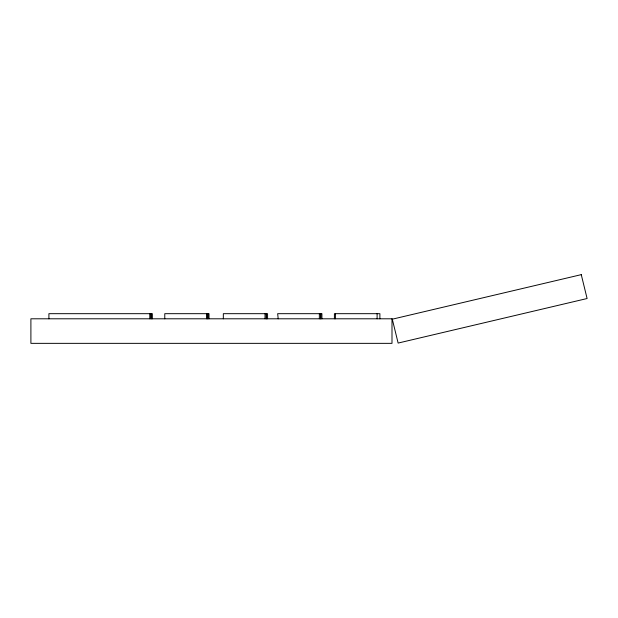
<?xml version="1.0" encoding="UTF-8"?>
<svg xmlns="http://www.w3.org/2000/svg" width="618" height="618" viewBox="0 0 618 618"><rect width="100%" height="100%" fill="white"/><g stroke="black" fill="none" stroke-linecap="round" stroke-linejoin="round"><path stroke-width="0.93" d="M278.2 318.795L277.66 313.681L321.908 313.681L321.908 318.795M379.892 318.795L379.892 313.681L334.408 313.681L334.408 318.795M377.104 313.681L377.104 318.795M335.412 313.681L335.412 318.795M320.866 313.681L320.866 318.795M320.464 313.681L320.464 318.795M319.351 313.681L319.351 318.795M267.571 318.795L267.571 313.681L223.33 313.681L223.33 318.795M266.536 313.681L266.536 318.795M266.165 313.681L266.165 318.795M265.022 313.681L265.022 318.795M209.015 318.795L209.015 313.681L164.774 313.681L164.774 318.795M207.98 313.681L207.98 318.795M207.609 313.681L207.609 318.795M206.466 313.681L206.466 318.795M152.345 318.795L152.345 313.681L48.907 313.681L48.907 318.795M151.31 313.681L151.31 318.795M150.939 313.681L150.939 318.795M149.795 313.681L149.795 318.795M581.26 274.647L392.291 319.189L398.131 343.067L587.1 298.525L581.26 274.647M391.997 318.795L30.9 318.795L30.9 343.353L391.997 343.353L391.997 318.795"/></g></svg>
